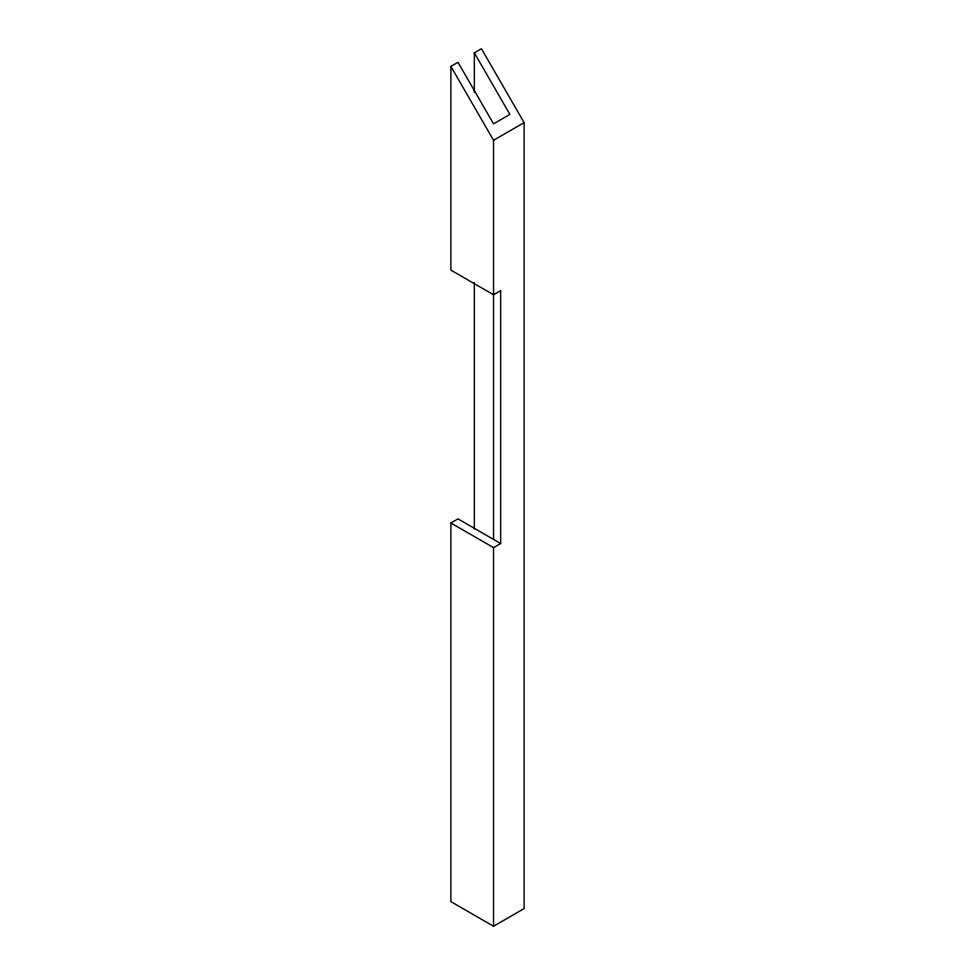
<?xml version="1.0" encoding="UTF-8"?>
<svg xmlns="http://www.w3.org/2000/svg" width="975" height="975" viewBox="0 0 975 975"><rect width="100%" height="100%" fill="white"/><g stroke="black" fill="none" stroke-linecap="round" stroke-linejoin="round"><path stroke-width="1.46" d="M450.889 66.397L457.994 62.29L493.545 123.862L509.888 114.416L474.35 52.857L481.455 48.75L524.111 122.631L524.111 908.602L493.545 926.25L450.889 901.619L450.889 522.99L457.994 518.883L500.65 543.514L500.65 290.647L493.545 294.755L450.889 270.124L450.889 66.397L493.545 140.278L493.545 539.407M493.545 140.278L524.111 122.631M450.889 522.99L493.545 547.621L500.65 543.514M493.545 547.621L493.545 926.25M474.35 52.857L474.35 92.406M474.35 282.579L474.35 529.035"/></g></svg>
